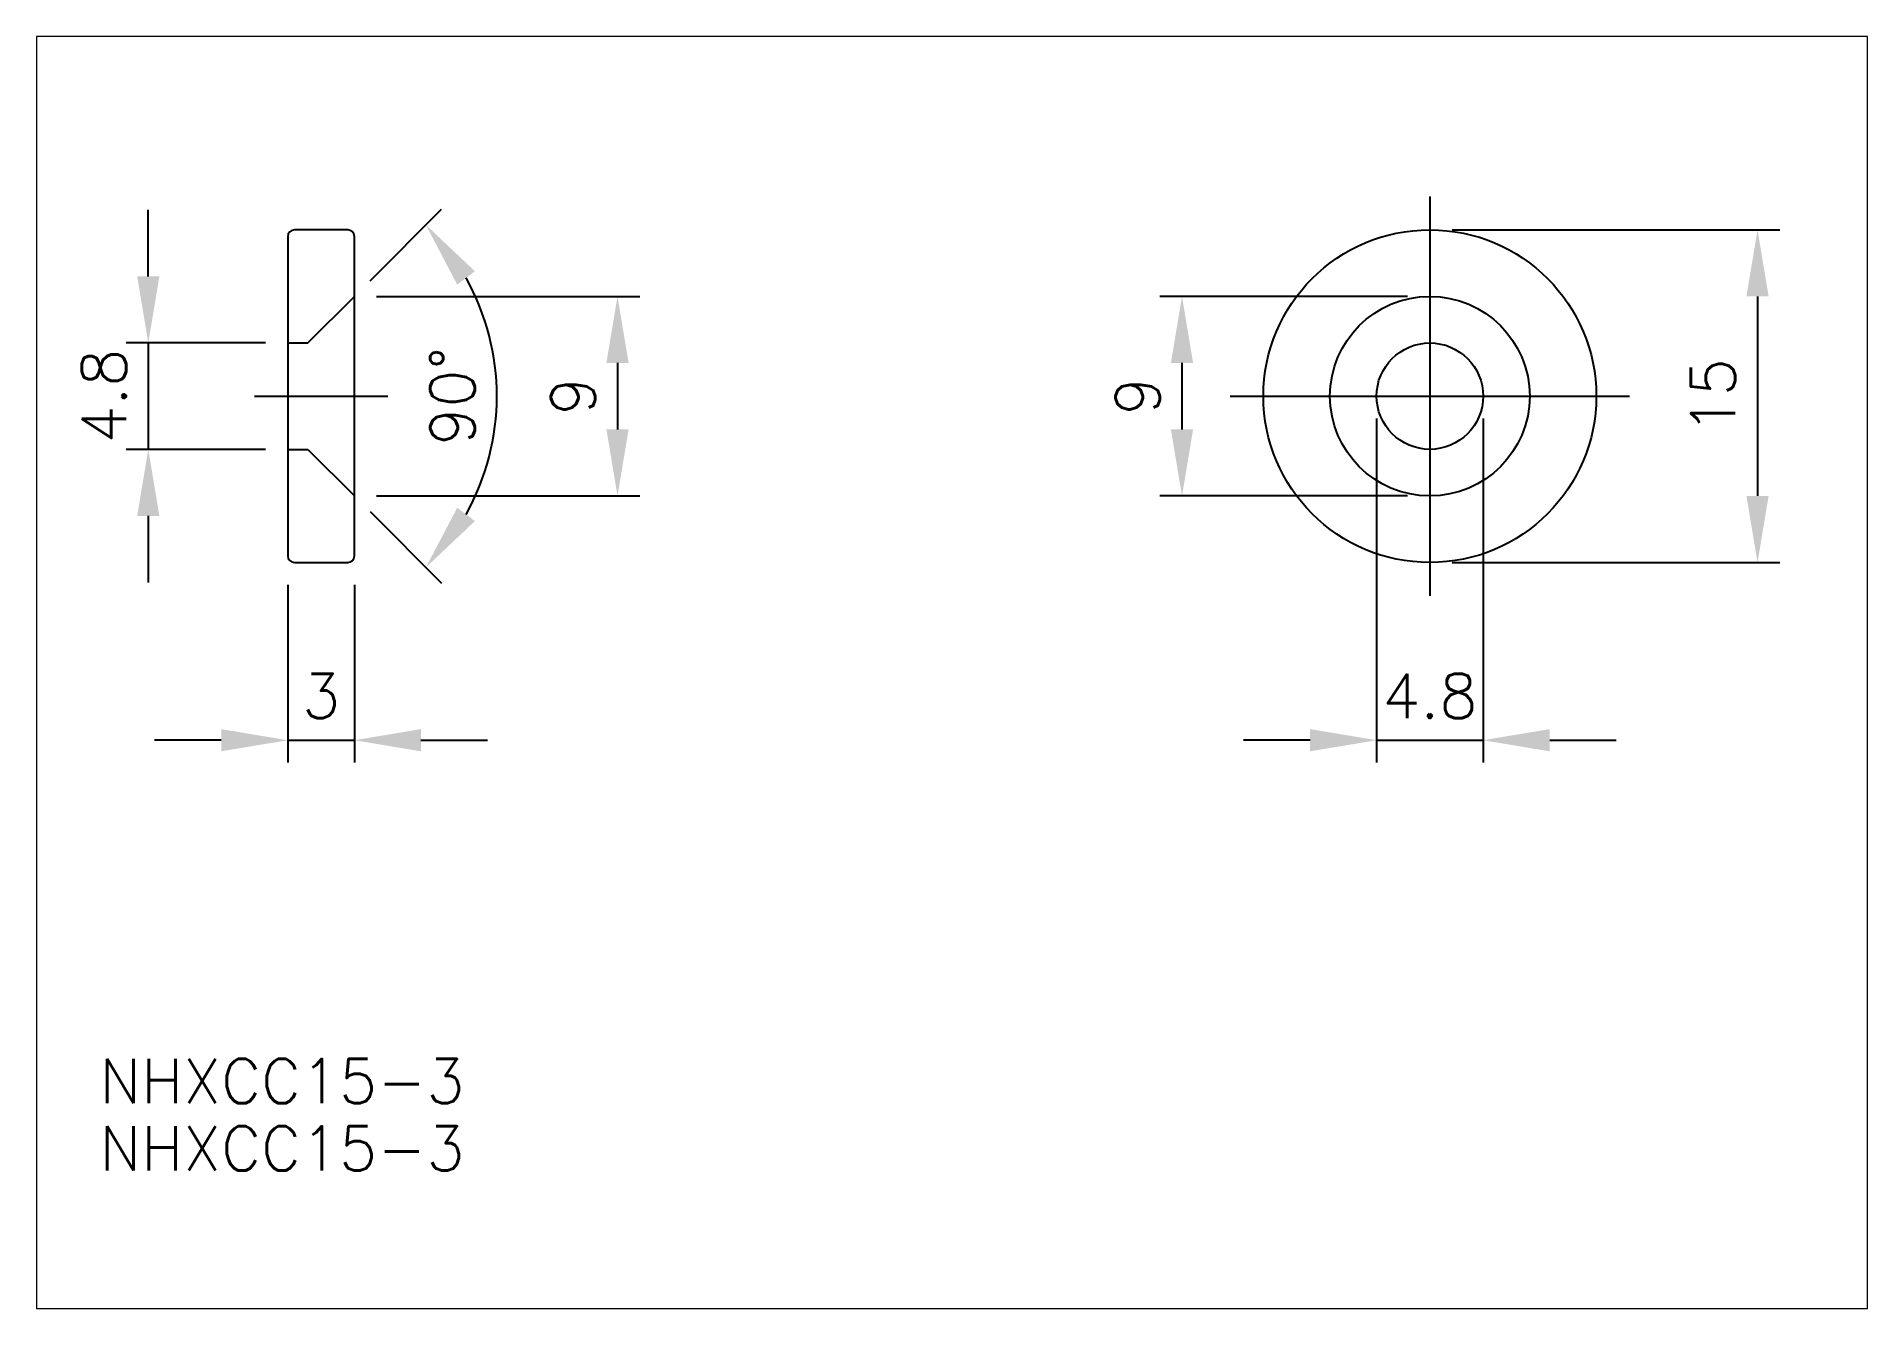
# Paper-space layout 'レイアウト1' of a CAD drawing. Extents: x 1.12 to 10.1, y 0.78 to 7.02.
# The model-space entities are those that its viewports show. They can reach past a viewport. Long polylines and large blocks are cut down to what shows.
import ezdxf

# ---------------------------------------------------------------- set-up
doc = ezdxf.new("R2010")
doc.units = 0
doc.header["$MEASUREMENT"] = 0
doc.header["$PDMODE"] = 64
doc.linetypes.add('CENTER', pattern=[17.5, 13, -1.5, 1.5, -1.5])
doc.linetypes.add('DASHED', pattern=[3.5, 2, -1.5])
doc.layers.get('0').update_dxf_attribs({"linetype": 'CONTINUOUS'})
doc.layers.get('DEFPOINTS').update_dxf_attribs({"linetype": 'CONTINUOUS'})
doc.layers.add('CENTER', color=1, linetype='CENTER')
doc.styles.get("Standard").update_dxf_attribs({"font": 'txt.shx', "bigfont": '@extfont2.shx'})
doc.dimstyles.new('MISUMI', dxfattribs={"dimtxt": 3.2, "dimasz": 3, "dimexe": 1, "dimexo": 1, "dimgap": 1, "dimtad": 1, "dimdsep": 46, "dimtxsty": 'STANDARD', "dimcen": 0, "dimadec": 0, "dimazin": 0, "dimtfac": 0.6, "dimtix": 1, "dimtmove": 2, "dimatfit": 3, "dimfxl": 1, "dimtvp": 1, "dimtolj": 1, "dimarcsym": 0})

# ---------------------------------------------------------------- blocks, each defined once
blk = doc.blocks.new('*D90')
at = {"color": 0, "linetype": 'Continuous', "lineweight": -2}
for p, q in [((103.899, 239.561), (118.665, 239.561)), ((117.665, 236.561), (117.665, 227.561)), ((103.899, 224.561), (118.665, 224.561))]:
    blk.add_line(p, q, dxfattribs=at)
at = {"color": 0, "linetype": 'Continuous'}
for points in [[(117.165, 236.561), (118.165, 236.561), (117.665, 239.561)], [(117.165, 227.561), (118.165, 227.561), (117.665, 224.561)]]:
    blk.add_solid(points, dxfattribs=at)
at = {"layer": 'DEFPOINTS', "color": 0, "linetype": 'Continuous'}
for p in [(102.899, 239.561), (102.899, 224.561), (117.665, 224.561)]:
    blk.add_point(p, dxfattribs=at)
at = {"color": 0, "linetype": 'Continuous', "insert": (115.665, 232.061), "char_height": 2, "attachment_point": 5, "rotation": 90}
blk.add_mtext('\\A1;15', dxfattribs=at)
blk = doc.blocks.new('*D89')
at = {"color": 0, "linetype": 'Continuous', "lineweight": -2}
for p, q in [((51.435, 223.561), (51.435, 215.547)), ((54.435, 223.561), (54.435, 215.547)), ((48.435, 216.547), (45.435, 216.547)), ((51.435, 216.547), (54.435, 216.547)), ((57.435, 216.547), (60.435, 216.547))]:
    blk.add_line(p, q, dxfattribs=at)
at = {"color": 0, "linetype": 'Continuous'}
for points in [[(48.435, 217.047), (48.435, 216.047), (51.435, 216.547)], [(57.435, 217.047), (57.435, 216.047), (54.435, 216.547)]]:
    blk.add_solid(points, dxfattribs=at)
at = {"layer": 'DEFPOINTS', "color": 0, "linetype": 'Continuous'}
for p in [(51.435, 224.561), (54.435, 224.561), (54.435, 216.547)]:
    blk.add_point(p, dxfattribs=at)
at = {"color": 0, "linetype": 'Continuous', "insert": (52.935, 218.547), "char_height": 2, "attachment_point": 5}
blk.add_mtext('\\A1;3', dxfattribs=at)
blk = doc.blocks.new('*D88')
at = {"color": 0, "linetype": 'Continuous', "lineweight": -2}
for p, q in [((100.499, 231.061), (100.499, 215.547)), ((105.299, 231.061), (105.299, 215.547)), ((97.499, 216.547), (94.499, 216.547)), ((100.499, 216.547), (105.299, 216.547)), ((108.299, 216.547), (111.299, 216.547))]:
    blk.add_line(p, q, dxfattribs=at)
at = {"color": 0, "linetype": 'Continuous'}
for points in [[(97.499, 217.047), (97.499, 216.047), (100.499, 216.547)], [(108.299, 217.047), (108.299, 216.047), (105.299, 216.547)]]:
    blk.add_solid(points, dxfattribs=at)
at = {"layer": 'DEFPOINTS', "color": 0, "linetype": 'Continuous'}
for p in [(100.499, 232.061), (105.299, 232.061), (105.299, 216.547)]:
    blk.add_point(p, dxfattribs=at)
at = {"color": 0, "linetype": 'Continuous', "insert": (102.899, 218.547), "char_height": 2, "attachment_point": 5}
blk.add_mtext('\\A1;4.8', dxfattribs=at)
blk = doc.blocks.new('*D87')
at = {"color": 0, "linetype": 'Continuous', "lineweight": -2}
for p, q in [((101.899, 236.561), (90.73, 236.561)), ((91.73, 233.561), (91.73, 230.561)), ((101.899, 227.561), (90.73, 227.561))]:
    blk.add_line(p, q, dxfattribs=at)
at = {"color": 0, "linetype": 'Continuous'}
for points in [[(91.23, 233.561), (92.23, 233.561), (91.73, 236.561)], [(91.23, 230.561), (92.23, 230.561), (91.73, 227.561)]]:
    blk.add_solid(points, dxfattribs=at)
at = {"layer": 'DEFPOINTS', "color": 0, "linetype": 'Continuous'}
for p in [(102.899, 236.561), (91.73, 227.561), (102.899, 227.561)]:
    blk.add_point(p, dxfattribs=at)
at = {"color": 0, "linetype": 'Continuous', "insert": (89.73, 232.061), "char_height": 2, "attachment_point": 5, "rotation": 90}
blk.add_mtext('\\A1;9', dxfattribs=at)
blk = doc.blocks.new('*D86')
at = {"color": 0, "linetype": 'Continuous', "lineweight": -2}
for p, q in [((45.148, 237.461), (45.148, 240.461)), ((50.435, 234.461), (44.148, 234.461)), ((45.148, 234.461), (45.148, 229.661)), ((50.435, 229.661), (44.148, 229.661)), ((45.148, 226.661), (45.148, 223.661))]:
    blk.add_line(p, q, dxfattribs=at)
at = {"color": 0, "linetype": 'Continuous'}
for points in [[(44.648, 237.461), (45.648, 237.461), (45.148, 234.461)], [(44.648, 226.661), (45.648, 226.661), (45.148, 229.661)]]:
    blk.add_solid(points, dxfattribs=at)
at = {"layer": 'DEFPOINTS', "color": 0, "linetype": 'Continuous'}
for p in [(51.435, 234.461), (45.148, 229.661), (51.435, 229.661)]:
    blk.add_point(p, dxfattribs=at)
at = {"color": 0, "linetype": 'Continuous', "insert": (43.148, 232.061), "char_height": 2, "attachment_point": 5, "rotation": 90}
blk.add_mtext('\\A1;4.8', dxfattribs=at)
blk = doc.blocks.new('*D85')
at = {"color": 0, "linetype": 'Continuous', "lineweight": -2}
for p, q in [((55.435, 236.561), (67.293, 236.561)), ((66.293, 233.561), (66.293, 230.561)), ((55.435, 227.561), (67.293, 227.561))]:
    blk.add_line(p, q, dxfattribs=at)
at = {"color": 0, "linetype": 'Continuous'}
for points in [[(65.793, 233.561), (66.793, 233.561), (66.293, 236.561)], [(65.793, 230.561), (66.793, 230.561), (66.293, 227.561)]]:
    blk.add_solid(points, dxfattribs=at)
at = {"layer": 'DEFPOINTS', "color": 0, "linetype": 'Continuous'}
for p in [(54.435, 236.561), (54.435, 227.561), (66.293, 227.561)]:
    blk.add_point(p, dxfattribs=at)
at = {"color": 0, "linetype": 'Continuous', "insert": (64.293, 232.061), "char_height": 2, "attachment_point": 5, "rotation": 90}
blk.add_mtext('\\A1;9', dxfattribs=at)
blk = doc.blocks.new('*D84')
at = {"color": 0, "linetype": 'Continuous', "lineweight": -2}
for p, q in [((55.142, 237.268), (58.365, 240.491)), ((55.142, 226.854), (58.365, 223.631))]:
    blk.add_line(p, q, dxfattribs=at)
blk.add_arc((49.935, 232.061), 10.922, 330.7882, 29.2118, dxfattribs=at)
at = {"color": 0, "linetype": 'Continuous'}
for points in [[(59.069, 237.089), (59.866, 237.693), (57.658, 239.783)], [(59.866, 226.429), (59.069, 227.032), (57.658, 224.338)]]:
    blk.add_solid(points, dxfattribs=at)
at = {"layer": 'DEFPOINTS', "color": 0, "linetype": 'Continuous'}
for p in [(54.435, 236.561), (52.335, 234.461), (52.335, 229.661), (60.484, 229.234), (54.435, 227.561)]:
    blk.add_point(p, dxfattribs=at)
at = {"color": 0, "linetype": 'Continuous', "insert": (58.856, 232.061), "char_height": 2, "attachment_point": 5, "rotation": 90}
blk.add_mtext('\\A1;90°', dxfattribs=at)

msp = doc.modelspace()

# ---------------------------------------------------------------- linework, layer by layer
at = {"color": 7, "linetype": 'Continuous'}
for p, q in [((51.435, 239.261), (51.435, 224.861)), ((54.135, 239.561), (51.735, 239.561)), ((54.435, 224.861), (54.435, 239.261)), ((51.735, 224.561), (54.135, 224.561))]:
    msp.add_line(p, q, dxfattribs=at)
at = {"color": 3, "linetype": 'DASHED'}
for p, q in [((52.335, 234.461), (54.435, 236.561)), ((51.435, 234.461), (52.335, 234.461)), ((51.435, 229.661), (52.335, 229.661)), ((52.335, 229.661), (54.435, 227.561))]:
    msp.add_line(p, q, dxfattribs=at)
at = {"color": 7, "linetype": 'Continuous'}
for radius in [7.5, 4.5, 2.4]:
    msp.add_circle((102.899, 232.061), radius, dxfattribs=at)
for centre, start, end in [((51.735, 239.261), 90, 180), ((54.135, 239.261), 0, 90), ((51.735, 224.861), 180, 270), ((54.135, 224.861), 270, 0)]:
    msp.add_arc(centre, 0.3, start, end, dxfattribs=at)
at = {"layer": 'CENTER', "color": 1, "linetype": 'CENTER'}
for p, q in [((102.899, 241.061), (102.899, 223.061)), ((49.935, 232.061), (55.935, 232.061)), ((93.899, 232.061), (111.899, 232.061))]:
    msp.add_line(p, q, dxfattribs=at)

# ---------------------------------------------------------------- texts
at = {"color": 7, "linetype": 'Continuous'}
for p in [(42.945, 200.176), (42.945, 197.141)]:
    msp.add_text('NHXCC15-3', height=2, dxfattribs=at).set_placement(p)

# ---------------------------------------------------------------- dimensions: what is measured, and where the dimension line sits
for base, p1, p2, picture, middle in [((45.148, 229.661), (51.435, 234.461), (51.435, 229.661), '*D86', (43.148, 232.061)), ((117.665, 224.561), (102.899, 239.561), (102.899, 224.561), '*D90', (115.665, 232.061)), ((66.293, 227.561), (54.435, 236.561), (54.435, 227.561), '*D85', (64.293, 232.061)), ((91.73, 227.561), (102.899, 236.561), (102.899, 227.561), '*D87', (89.73, 232.061))]:
    dim = msp.add_linear_dim(base=base, p1=p1, p2=p2, angle=90, dimstyle='MISUMI', override={"dimtxt": 2, "dimtxsty": 'STANDARD'}, dxfattribs=at)
    dim.commit()
    dim.dimension.update_dxf_attribs({"geometry": picture, "text_midpoint": middle})
dim = msp.add_angular_dim_2l(base=(60.484, 229.234), line1=((52.335, 229.661), (54.435, 227.561)), line2=((52.335, 234.461), (54.435, 236.561)), dimstyle='MISUMI', override={"dimtxt": 2, "dimdec": 0, "dimtxsty": 'STANDARD'}, dxfattribs=at)
dim.commit()
dim.dimension.update_dxf_attribs({"geometry": '*D84', "text_midpoint": (58.856, 232.061)})
for base, p1, p2, picture, middle in [((105.299, 216.547), (100.499, 232.061), (105.299, 232.061), '*D88', (102.899, 218.547)), ((54.435, 216.547), (51.435, 224.561), (54.435, 224.561), '*D89', (52.935, 218.547))]:
    dim = msp.add_linear_dim(base=base, p1=p1, p2=p2, dimstyle='MISUMI', override={"dimtxt": 2, "dimtxsty": 'STANDARD'}, dxfattribs=at)
    dim.commit()
    dim.dimension.update_dxf_attribs({"geometry": picture, "text_midpoint": middle})

psp = doc.layouts.new('レイアウト1')

# ---------------------------------------------------------------- viewports
at = {"layer": '0', "color": 7, "linetype": 'Continuous', "view_target_point": (148.5, 105)}
psp.add_viewport(center=(5.6137, 3.9021), size=(8.982, 6.243333), view_center_point=(-67.1347, 114.601), view_height=57.34575, dxfattribs=at)

doc.saveas('drawing.dxf')
